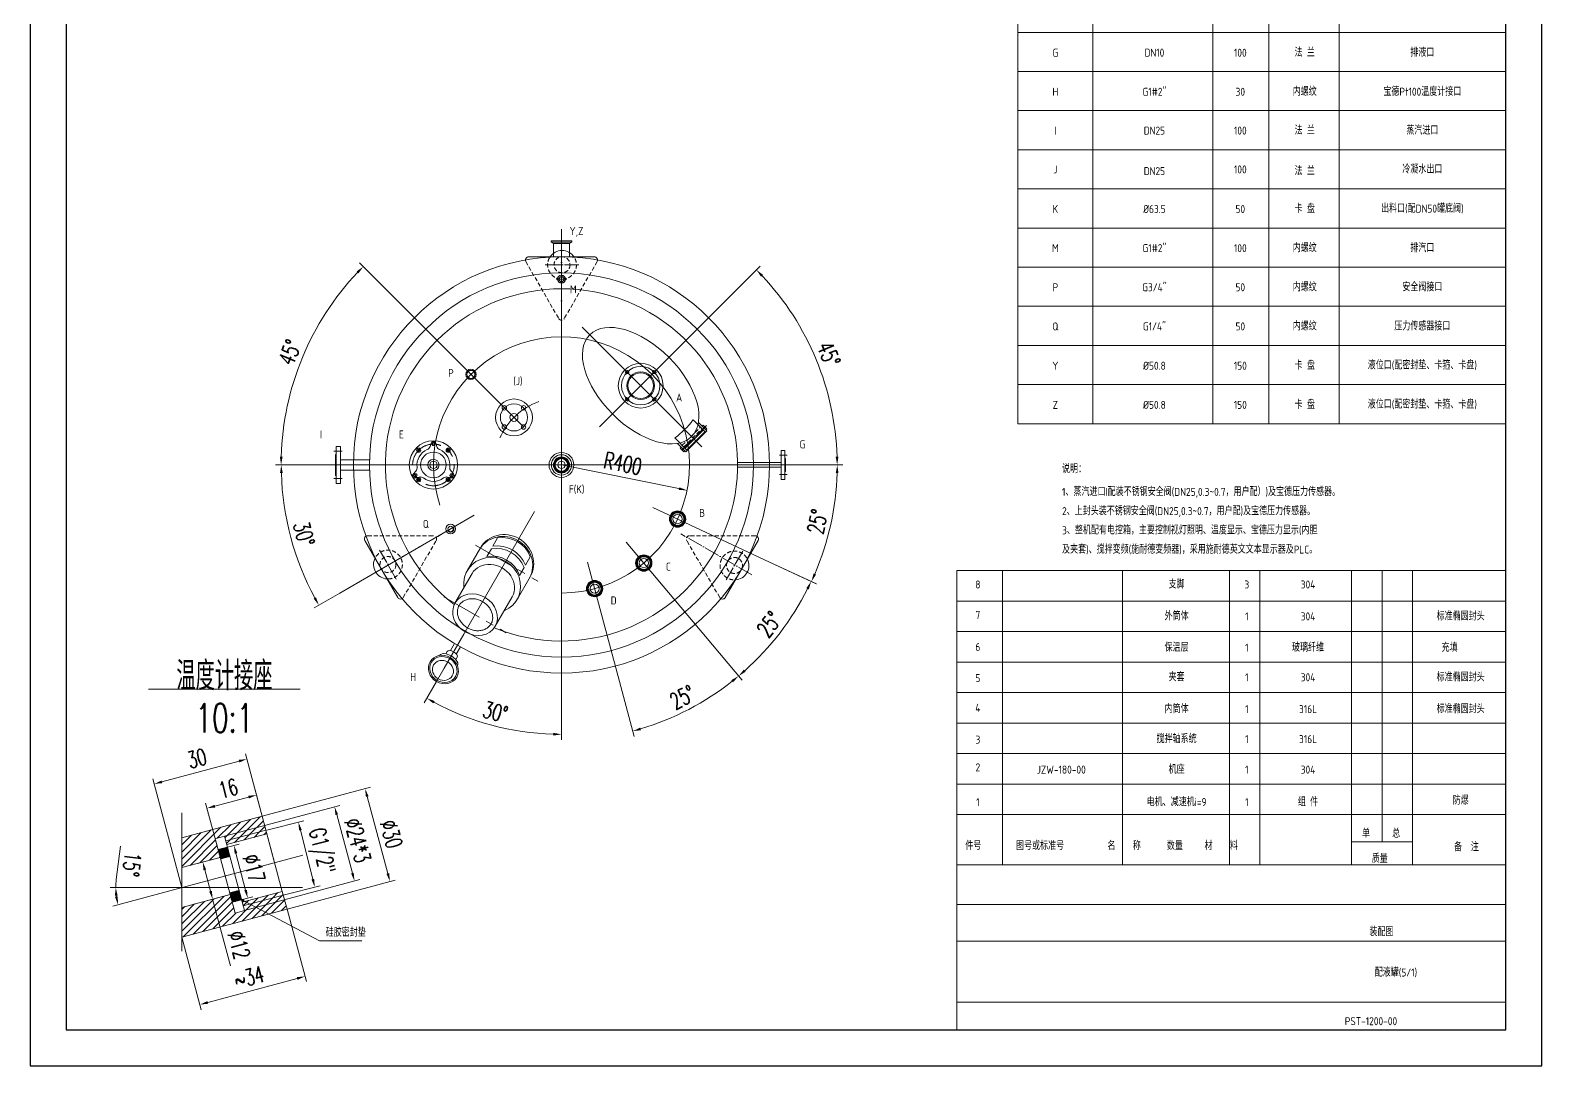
# Model space of a CAD drawing. Header units: millimetres. Extents: x 44795 to 49517, y -899 to 5779.
# Drawn here: x 44795 to 49517, y -899 to 2335 of the extents above; entities that cross this region are included whole.
import ezdxf
from ezdxf.enums import TextEntityAlignment as Align

# ---------------------------------------------------------------- set-up
doc = ezdxf.new("R2010")
doc.units = ezdxf.units.MM
doc.header["$LTSCALE"] = 2
for name, pattern in [('ACAD_ISO04W100', [30, 24, -3, 0, -3]), ('CENTER', [2, 1.25, -0.25, 0.25, -0.25]), ('CENTERX2', [101.6, 63.5, -12.7, 12.7, -12.7]), ('HIDDEN', [9.525, 6.35, -3.175])]:
    doc.linetypes.add(name, pattern=pattern)
doc.layers.get('0').update_dxf_attribs({"lineweight": 30})
doc.layers.get('Defpoints').update_dxf_attribs({"lineweight": 9})
for name, color, linetype, lineweight in [('中心线', 1, 'CENTERX2', 9), ('中心线层', 1, 'ACAD_ISO04W100', 9), ('尺寸线层', 3, 'Continuous', 13), ('虚线层', 6, 'HIDDEN', 9)]:
    doc.layers.add(name, color=color, linetype=linetype, lineweight=lineweight)
doc.styles.add('HZ', font='txt.shx', dxfattribs={"width": 0.667, "bigfont": 'hztxt.shx'})
doc.styles.add('J_BigFont', font='gbenor.shx', dxfattribs={"bigfont": 'gbcbig.shx'})
doc.dimstyles.new('ISO-25', dxfattribs={"dimscale": 0.85, "dimtxt": 60, "dimasz": 30, "dimexe": 20, "dimexo": 0, "dimgap": 20, "dimtad": 1, "dimdec": 0, "dimdsep": 46, "dimtxsty": 'HZ', "dimcen": 35, "dimclrd": 256, "dimclre": 256, "dimclrt": 256, "dimadec": 0, "dimazin": 0, "dimtfac": 1, "dimtdec": 0, "dimtmove": 0, "dimatfit": 2, "dimfxl": 0, "dimlwd": -1, "dimlwe": -1, "dimarcsym": 0})

# ---------------------------------------------------------------- blocks, each defined once
blk = doc.blocks.new('40aa')
for p, q in [((0, 8400), (0, 0)), ((11880, 8400), (0, 8400)), ((200, 8200), (200, 200)), ((11680, 8200), (200, 8200)), ((200, 200), (11680, 200)), ((0, 0), (11880, 0))]:
    blk.add_line(p, q)
blk = doc.blocks.new('*D166')
at = {"layer": 'Defpoints', "color": 0}
for p in [(45663.5, 977.6), (46455, 977.6), (47246.7, 977.6), (45592.9, 825.5), (45762.2, 577.6)]:
    blk.add_point(p, dxfattribs=at)
at = {"layer": '尺寸线层'}
for p, q in [((45663.5, 977.6), (45562.6, 977.6)), ((45762.2, 577.6), (45682.1, 531.3))]:
    blk.add_line(p, q, dxfattribs=at)
blk.add_arc((46455, 977.6), 875.5, 181.6689, 208.3311, dxfattribs=at)
for points in [[(45575.7, 952), (45584.2, 952.1), (45579.6, 977.6)], [(45688.1, 564.2), (45680.7, 560), (45696.9, 539.8)]]:
    blk.add_solid(points, dxfattribs=at)
at = {"layer": '尺寸线层', "insert": (45650.5, 762), "char_height": 51, "attachment_point": 5, "rotation": 285, "style": 'HZ'}
blk.add_mtext('30°', dxfattribs=at)
blk = doc.blocks.new('*D167')
at = {"layer": 'Defpoints', "color": 0}
for p in [(45960.1, 1472.5), (45696.4, 1415.6), (45663.5, 977.6), (46455, 977.6), (47246.7, 977.6)]:
    blk.add_point(p, dxfattribs=at)
at = {"layer": '尺寸线层'}
for p, q in [((45960.1, 1472.5), (45823.6, 1609)), ((45663.5, 977.6), (45562.1, 977.6))]:
    blk.add_line(p, q, dxfattribs=at)
blk.add_arc((46455, 977.6), 876, 136.668, 178.332, dxfattribs=at)
for points in [[(45814.8, 1581.6), (45820.9, 1575.7), (45835.6, 1597)], [(45583.7, 1003), (45575.2, 1003.1), (45579.1, 977.6)]]:
    blk.add_solid(points, dxfattribs=at)
at = {"layer": '尺寸线层', "insert": (45606.5, 1329.1), "char_height": 51, "attachment_point": 5, "rotation": 67.5, "style": 'HZ'}
blk.add_mtext('45°', dxfattribs=at)
blk = doc.blocks.new('*D168')
at = {"layer": 'Defpoints', "color": 0}
for p in [(45663.5, 977.6), (46455, 977.6), (47246.7, 977.6), (47280.3, 730.5), (47089.5, 681.7)]:
    blk.add_point(p, dxfattribs=at)
at = {"layer": '尺寸线层'}
for p, q in [((47246.7, 977.6), (47333.5, 977.6)), ((47089.5, 681.7), (47251.2, 606.3))]:
    blk.add_line(p, q, dxfattribs=at)
blk.add_arc((46455, 977.6), 861.5, 336.696, 358.304, dxfattribs=at)
for points in [[(47311.9, 952.1), (47320.4, 952), (47316.5, 977.6)], [(47250.1, 635), (47242.4, 638.5), (47235.8, 613.5)]]:
    blk.add_solid(points, dxfattribs=at)
at = {"layer": '尺寸线层', "insert": (47254.6, 800.3), "char_height": 51, "attachment_point": 5, "rotation": 77.5, "style": 'HZ'}
blk.add_mtext('25°', dxfattribs=at)
blk = doc.blocks.new('*D169')
at = {"layer": 'Defpoints', "color": 0}
for p in [(46950, 1472.5), (47286.9, 1200.4), (45663.5, 977.6), (46455, 977.6), (47246.7, 977.6)]:
    blk.add_point(p, dxfattribs=at)
at = {"layer": '尺寸线层'}
for p, q in [((46950, 1472.5), (47076, 1598.5)), ((47246.7, 977.6), (47333.2, 977.6))]:
    blk.add_line(p, q, dxfattribs=at)
blk.add_arc((46455, 977.6), 861.1, 1.6967, 43.3033, dxfattribs=at)
for points in [[(47078.7, 1565.2), (47084.8, 1571.2), (47064, 1586.5)], [(47320.1, 1003.1), (47311.6, 1003), (47316.2, 977.6)]]:
    blk.add_solid(points, dxfattribs=at)
at = {"layer": '尺寸线层', "insert": (47289.9, 1323.4), "char_height": 51, "attachment_point": 5, "rotation": 292.5, "style": 'HZ'}
blk.add_mtext('45°', dxfattribs=at)
blk = doc.blocks.new('*D170')
at = {"layer": 'Defpoints', "color": 0}
for p in [(46455, 1713.5), (46455, 977.6), (46064.6, 301.2), (46167.3, 187), (46455, 166.8)]:
    blk.add_point(p, dxfattribs=at)
at = {"layer": '尺寸线层'}
for p, q in [((46064.6, 301.2), (46025.9, 234.2)), ((46455, 166.8), (46455, 119.2))]:
    blk.add_line(p, q, dxfattribs=at)
blk.add_arc((46455, 977.6), 841.3, 241.7367, 268.2633, dxfattribs=at)
for points in [[(46054.6, 232.8), (46058.7, 240.2), (46034.4, 249)], [(46429.6, 140.9), (46429.5, 132.4), (46455, 136.2)]]:
    blk.add_solid(points, dxfattribs=at)
at = {"layer": '尺寸线层', "insert": (46248.3, 206), "char_height": 51, "attachment_point": 5, "rotation": 345, "style": 'HZ'}
blk.add_mtext('30°', dxfattribs=at)
blk = doc.blocks.new('A$C17CF7474')
for p, q in [((-188.9, 72.5), (-82.1, 72.5)), ((0, 90), (-82.1, 90)), ((-12.9, 59), (14.9, 59)), ((23.8, 59), (54.1, 59)), ((-188.9, -72.5), (-82.1, -72.5)), ((0, -90), (-82.1, -90)), ((-12.9, -59), (14.9, -59)), ((23.8, -59), (54.1, -59))]:
    blk.add_line(p, q)
for centre, major_axis, ratio, start_param, end_param in [((-82.1, 0), (0, 90), 0.948609, 2.507409, 6.917369), ((-82.1, 0), (0, -72.5), 0.858828, 0, 3.141593), ((-77.3, 0), (0, 90), 0.948609, 3.997174, 5.427604), ((-6.5, 0), (0, 90), 0.948609, 3.179529, 6.245249), ((0, 0), (0, 90), 0.948609, 3.141593, 6.283185), ((-49.5, 0), (0, 90), 0.948609, 3.997174, 5.427604), ((-40.6, 0), (0, 90), 0.948609, 3.997174, 5.427604), ((-10.4, 0), (0, 90), 0.948609, 3.997174, 5.427604)]:
    blk.add_ellipse(centre, major_axis=major_axis, ratio=ratio, start_param=start_param, end_param=end_param)
blk.add_ellipse((-188.9, 0), major_axis=(0, -72.5), ratio=0.858828)
blk.add_open_spline([(-188.9, -57.5), (-186.4, -57.5), (-183.8, -57.2), (-177.8, -56), (-174.3, -54.8), (-167.7, -51.5), (-164.5, -49.4), (-158.6, -44.2), (-155.8, -41.2), (-150.9, -34.4), (-148.8, -30.6), (-145.3, -22.4), (-143.9, -18), (-142.1, -9), (-141.7, -4.4), (-141.7, 4.9), (-142.2, 9.5), (-144, 18.5), (-145.4, 22.8), (-149, 31), (-151.2, 34.7), (-156.1, 41.5), (-158.9, 44.5), (-164.9, 49.6), (-168.1, 51.7), (-174.7, 55), (-178.1, 56.1), (-185, 57.5), (-188.5, 57.7), (-195.7, 57.1), (-199.3, 56.3), (-206.4, 53.6), (-209.8, 51.8), (-216.3, 47), (-219.4, 44.2), (-224.9, 37.5), (-227.4, 33.7), (-231.4, 25.5), (-233.1, 21.1), (-235.4, 11.8), (-236, 7), (-236.3, -2.7), (-236, -7.6), (-234.2, -17.1), (-232.9, -21.6), (-229.3, -30.2), (-227.1, -34.2), (-221.9, -41.4), (-219, -44.5), (-212.8, -49.8), (-209.4, -52), (-202.4, -55.3), (-198.9, -56.4), (-193.1, -57.3), (-191, -57.5), (-188.9, -57.5)], degree=3, knots=[0, 0, 0, 0, 0.173127, 0.173127, 0.406753, 0.406753, 0.640379, 0.640379, 0.874004, 0.874004, 1.10763, 1.10763, 1.341256, 1.341256, 1.574882, 1.574882, 1.808508, 1.808508, 2.042134, 2.042134, 2.27576, 2.27576, 2.509386, 2.509386, 2.743012, 2.743012, 2.976638, 2.976638, 3.210264, 3.210264, 3.454632, 3.454632, 3.699001, 3.699001, 3.943369, 3.943369, 4.187738, 4.187738, 4.432106, 4.432106, 4.676475, 4.676475, 4.920843, 4.920843, 5.165212, 5.165212, 5.40958, 5.40958, 5.653949, 5.653949, 5.898317, 5.898317, 6.142686, 6.142686, 6.283185, 6.283185, 6.283185, 6.283185])
at = {"layer": '中心线'}
for p, q in [((-188.9, 112.5), (-188.9, -112.5)), ((0, 107.2), (0, -117.9))]:
    blk.add_line(p, q, dxfattribs=at)
blk = doc.blocks.new('Hex Head Screw - 10 mm top')
at = {"color": 0, "linetype": 'Continuous'}
for p, q in [((-7.9, 4.5), (0, 9.1)), ((-7.9, -4.5), (-7.9, 4.5)), ((7.9, 4.5), (0, 9.1)), ((7.9, -4.5), (7.9, 4.5)), ((-7.9, -4.5), (0, -9.1)), ((7.9, -4.5), (0, -9.1))]:
    blk.add_line(p, q, dxfattribs=at)
blk.add_circle((0, 0), 7.87, dxfattribs=at)
blk = doc.blocks.new('*U108')
at = {"color": 3, "linetype": 'CENTER'}
for p, q in [((2575.8, -1684.2), (2560.2, -1684.2)), ((2568, -1676.4), (2568, -1692))]:
    blk.add_line(p, q, dxfattribs=at)
at = {"color": 7, "linetype": 'Continuous'}
blk.add_lwpolyline([(2566.3, -1681.2), (2564.6, -1684.2), (2566.3, -1687.2), (2569.7, -1687.2), (2571.5, -1684.2), (2569.7, -1681.2)], close=True, dxfattribs=at)
for radius in [6.5, 3.46]:
    blk.add_circle((2568, -1684.2), radius, dxfattribs=at)
blk = doc.blocks.new('A$C5DA94AB0')
at = {"linetype": 'Continuous'}
for p, q in [((-10.7, 57.4), (-7.6, 68.1)), ((10.7, 57.4), (7.6, 68.1)), ((-55, -19.4), (-62.8, -27.5)), ((-44.3, -38), (-55.2, -40.6)), ((44.3, -38), (55.2, -40.6)), ((55, -19.4), (62.8, -27.5))]:
    blk.add_line(p, q, dxfattribs=at)
for radius in [75.5, 40, 17.5, 11.5]:
    blk.add_circle((0, 0), radius, dxfattribs=at)
for centre, radius, start, end in [((0, 0), 51.5, 112.1885, 187.8115), ((-25.1, 61.6), 15, 292.1885, 343.5449), ((0, 65.5), 8, 19.2345, 160.7655), ((25.1, 61.6), 15, 196.4551, 247.8115), ((0, 0), 51.5, 352.1885, 67.8115), ((-56.7, -32.8), 8, 139.2345, 280.7655), ((-65.9, -9), 15, 316.4551, 7.8115), ((-40.8, -52.6), 15, 52.1885, 103.5449), ((0, 0), 51.5, 232.1885, 307.8115), ((40.8, -52.6), 15, 76.4551, 127.8115), ((65.9, -9), 15, 172.1885, 223.5449), ((56.7, -32.8), 8, 259.2345, 40.7655)]:
    blk.add_arc(centre, radius, start, end, dxfattribs=at)
at = {"layer": '中心线'}
blk.add_circle((0, 0), 65, dxfattribs=at)
at = {"color": 3, "linetype": 'CENTER'}
for p, rotation in [((579, -2960.8), 134.9999999999355), ((-2960.8, -579), 45.00000000006448), ((2960.8, 579), 225.0000000000645), ((-579, 2960.8), 314.9999999999355)]:
    blk.add_blockref('*U108', p, dxfattribs=dict(at, rotation=rotation))
at = {"yscale": 0.599999999999909, "zscale": 0.6}
for p, xscale, rotation in [((0, 65), 0.599999999999909, 90), ((-56.3, -32.5), 0.6000000000014792, 209.9999999999385), ((56.3, -32.5), 0.5999999999983286, 329.9999999998878)]:
    blk.add_blockref('Hex Head Screw - 10 mm top', p, dxfattribs=dict(at, xscale=xscale, rotation=rotation))
blk = doc.blocks.new('*D182')
at = {"layer": 'Defpoints', "color": 0}
for p in [(46455, 977.6), (47089.5, 681.7), (46905, 441.3), (47097.9, 405.5)]:
    blk.add_point(p, dxfattribs=at)
at = {"layer": '尺寸线层'}
for p, q in [((47089.5, 681.7), (47250.4, 606.7)), ((46905, 441.3), (47019.1, 305.3))]:
    blk.add_line(p, q, dxfattribs=at)
blk.add_arc((46455, 977.6), 860.6, 311.6979, 333.3021, dxfattribs=at)
for points in [[(47220, 592.8), (47227.7, 589.1), (47235, 613.9)], [(47030.3, 331.8), (47024.7, 338.2), (47008.2, 318.3)]]:
    blk.add_solid(points, dxfattribs=at)
at = {"layer": '尺寸线层', "insert": (47104.1, 479.6), "char_height": 51, "attachment_point": 5, "rotation": 52.5, "style": 'HZ'}
blk.add_mtext('25°', dxfattribs=at)
blk = doc.blocks.new('*D183')
at = {"layer": 'Defpoints', "color": 0}
for p in [(46455, 977.6), (46847.1, 898.4)]:
    blk.add_point(p, dxfattribs=at)
at = {"layer": '尺寸线层'}
blk.add_line((46455, 977.6), (46822.1, 903.5), dxfattribs=at)
blk.add_solid([(46823, 907.6), (46821.3, 899.3), (46847.1, 898.4)], dxfattribs=at)
at = {"layer": '尺寸线层', "insert": (46647, 982.2), "char_height": 51, "attachment_point": 5, "rotation": 348.5884, "style": 'HZ'}
blk.add_mtext('R400', dxfattribs=at)
blk = doc.blocks.new('*D184')
at = {"layer": 'Defpoints', "color": 0}
for p in [(46455, 977.6), (46905, 441.3), (46636.2, 301.4), (46795.9, 187.4)]:
    blk.add_point(p, dxfattribs=at)
at = {"layer": '尺寸线层'}
for p, q in [((46905, 441.3), (47019.1, 305.3)), ((46636.2, 301.4), (46682.2, 129.9))]:
    blk.add_line(p, q, dxfattribs=at)
blk.add_arc((46455, 977.6), 860.6, 286.6979, 308.3021, dxfattribs=at)
for points in [[(46985.7, 305.5), (46991.1, 298.9), (47008.2, 318.3)], [(46703.5, 149.2), (46701.1, 157.4), (46677.8, 146.3)]]:
    blk.add_solid(points, dxfattribs=at)
at = {"layer": '尺寸线层', "insert": (46832.8, 251.9), "char_height": 51, "attachment_point": 5, "rotation": 27.5, "style": 'HZ'}
blk.add_mtext('25°', dxfattribs=at)
blk = doc.blocks.new('*D196')
at = {"layer": 'Defpoints', "color": 0}
for p in [(45534.8, -163), (45586, -365.8), (45684.4, -341)]:
    blk.add_point(p, dxfattribs=at)
at = {"layer": '尺寸线层'}
for p, q in [((45534.8, -163), (45649.6, -134)), ((45639.4, -162.9), (45678.2, -316.3)), ((45586, -365.8), (45700.9, -336.8))]:
    blk.add_line(p, q, dxfattribs=at)
for points in [[(45643.5, -161.8), (45635.3, -163.9), (45633.2, -138.1)], [(45682.3, -315.2), (45674, -317.3), (45684.4, -341)]]:
    blk.add_solid(points, dxfattribs=at)
at = {"layer": '尺寸线层', "insert": (45700, -229.1), "char_height": 51, "attachment_point": 5, "rotation": 284.1784, "style": 'HZ'}
blk.add_mtext('G1/2"', dxfattribs=at)
blk = doc.blocks.new('*D197')
at = {"layer": 'Defpoints', "color": 0}
for p in [(45841.5, -33.4), (45520, -119.5), (45597.7, -409.3)]:
    blk.add_point(p, dxfattribs=at)
at = {"layer": '尺寸线层'}
for p, q in [((45520, -119.5), (45857.9, -29)), ((45912.5, -298.5), (45848.1, -58)), ((45597.7, -409.3), (45935.6, -318.8))]:
    blk.add_line(p, q, dxfattribs=at)
for points in [[(45852.2, -56.9), (45844, -59.1), (45841.5, -33.4)], [(45916.7, -297.4), (45908.4, -299.6), (45919.1, -323.2)]]:
    blk.add_solid(points, dxfattribs=at)
at = {"layer": '尺寸线层', "insert": (45923.5, -175.2), "char_height": 51, "attachment_point": 5, "rotation": 285, "style": 'HZ'}
blk.add_mtext('%%C30', dxfattribs=at)
blk = doc.blocks.new('*D198')
at = {"layer": 'Defpoints', "color": 0}
for p in [(45472.2, 59), (45558.9, -264.4), (45269.1, -342.1)]:
    blk.add_point(p, dxfattribs=at)
at = {"layer": '尺寸线层'}
for p, q in [((45207, -12), (45447.6, 52.4)), ((45558.9, -264.4), (45467.8, 75.4)), ((45269.1, -342.1), (45178, -2.2))]:
    blk.add_line(p, q, dxfattribs=at)
for points in [[(45446.5, 56.5), (45448.7, 48.3), (45472.2, 59)], [(45205.9, -7.9), (45208.1, -16.1), (45182.4, -18.6)]]:
    blk.add_solid(points, dxfattribs=at)
at = {"layer": '尺寸线层', "insert": (45316.3, 61.2), "char_height": 51, "attachment_point": 5, "rotation": 15, "style": 'HZ'}
blk.add_mtext('30', dxfattribs=at)
blk = doc.blocks.new('*D199')
at = {"layer": 'Defpoints', "color": 0}
for p in [(45647.5, -240.7), (45215.7, -356.4), (45269.1, -342.1), (45646.4, -342.1), (45065.7, -377.9)]:
    blk.add_point(p, dxfattribs=at)
at = {"layer": '尺寸线层'}
for p, q in [((45064.1, -316.6), (45077, -213.1)), ((45269.1, -342.1), (45045.5, -342.1)), ((45215.7, -356.4), (45053.2, -399.9))]:
    blk.add_line(p, q, dxfattribs=at)
for start, end in [(172.9213, 180), (187.0787, 187.9213)]:
    blk.add_arc((45269.1, -342.1), 206.5, start, end, dxfattribs=at)
for points in [[(45059.9, -367.8), (45068.4, -367.2), (45062.5, -342.1)], [(45068.7, -369.7), (45060.3, -371.4), (45069.6, -395.5)]]:
    blk.add_solid(points, dxfattribs=at)
at = {"layer": '尺寸线层', "insert": (45112.7, -270.1), "char_height": 51, "attachment_point": 5, "rotation": 262.9213, "style": 'HZ'}
blk.add_mtext('15°', dxfattribs=at)
blk = doc.blocks.new('*D200')
at = {"layer": 'Defpoints', "color": 0}
for p in [(45402.2, -182.1), (45808.4, -321.8), (45464.3, -414)]:
    blk.add_point(p, dxfattribs=at)
at = {"layer": '尺寸线层'}
for p, q in [((45402.2, -182.1), (45762.7, -85.6)), ((45752.9, -114.6), (45801.8, -297.1)), ((45464.3, -414), (45824.8, -317.4))]:
    blk.add_line(p, q, dxfattribs=at)
for points in [[(45757, -113.5), (45748.8, -115.7), (45746.3, -90)], [(45805.9, -296), (45797.7, -298.2), (45808.4, -321.8)]]:
    blk.add_solid(points, dxfattribs=at)
at = {"layer": '尺寸线层', "insert": (45818.4, -194.9), "char_height": 51, "attachment_point": 5, "rotation": 285, "style": 'HZ'}
blk.add_mtext('%%C24*3', dxfattribs=at)
blk = doc.blocks.new('*D201')
at = {"layer": 'Defpoints', "color": 0}
for p in [(45388.8, -247.9), (45419.8, -363.8), (45365.3, -378.4)]:
    blk.add_point(p, dxfattribs=at)
at = {"layer": '尺寸线层'}
for p, q in [((45388.8, -247.9), (45317.8, -266.9)), ((45340.8, -287.1), (45358.7, -353.8)), ((45419.8, -363.8), (45348.8, -382.8)), ((45365.3, -378.4), (45421.2, -587.2))]:
    blk.add_line(p, q, dxfattribs=at)
for points in [[(45344.9, -286), (45336.7, -288.2), (45334.2, -262.5)], [(45362.8, -352.7), (45354.6, -354.9), (45365.3, -378.4)]]:
    blk.add_solid(points, dxfattribs=at)
at = {"layer": '尺寸线层', "insert": (45447.6, -521.4), "char_height": 51, "attachment_point": 5, "rotation": 285, "style": 'HZ'}
blk.add_mtext('%%C12', dxfattribs=at)
blk = doc.blocks.new('*D202')
at = {"layer": 'Defpoints', "color": 0}
for p in [(45347.7, -94.6), (45534.8, -174.6), (45380.2, -216)]:
    blk.add_point(p, dxfattribs=at)
at = {"layer": '尺寸线层'}
for p, q in [((45534.8, -174.6), (45497.8, -36.7)), ((45380.2, -216), (45343.3, -78.2)), ((45477.6, -59.8), (45372.3, -88))]:
    blk.add_line(p, q, dxfattribs=at)
for points in [[(45371.2, -83.9), (45373.4, -92.1), (45347.7, -94.6)], [(45476.5, -55.7), (45478.7, -63.9), (45502.2, -53.2)]]:
    blk.add_solid(points, dxfattribs=at)
at = {"layer": '尺寸线层', "insert": (45414, -32.8), "char_height": 51, "attachment_point": 5, "rotation": 15, "style": 'HZ'}
blk.add_mtext('16', dxfattribs=at)
blk = doc.blocks.new('*D203')
at = {"layer": 'Defpoints', "color": 0}
for p in [(45597.7, -409.3), (45269.1, -497.3), (45325.4, -707.6)]:
    blk.add_point(p, dxfattribs=at)
at = {"layer": '尺寸线层'}
for p, q in [((45597.7, -409.3), (45658.4, -636)), ((45269.1, -497.3), (45329.8, -724)), ((45629.4, -626.2), (45350, -701))]:
    blk.add_line(p, q, dxfattribs=at)
for points in [[(45628.3, -622.1), (45630.5, -630.3), (45654, -619.6)], [(45348.9, -696.9), (45351.1, -705.1), (45325.4, -707.6)]]:
    blk.add_solid(points, dxfattribs=at)
at = {"layer": '尺寸线层', "insert": (45478.7, -622.5), "char_height": 51, "attachment_point": 5, "rotation": 15, "style": 'HZ'}
blk.add_mtext('~34', dxfattribs=at)
blk = doc.blocks.new('*U205')
at = {"color": 1, "linetype": 'Continuous'}
blk.add_line((45276.2, 333.3), (45592.2, 333.3), dxfattribs=at)
at = {"linetype": 'Continuous', "style": 'HZ', "width": 0.667}
for s, p in [('温度计接座', (45434.2, 364.3)), ('10:1', (45434.2, 273.3))]:
    blk.add_text(s, height=60, dxfattribs=at).set_placement(p, align=Align.MIDDLE)
blk = doc.blocks.new('*D206')
at = {"layer": 'Defpoints', "color": 0}
for p in [(45411.3, -216), (45474.8, -375.1), (45454.3, -380.4)]:
    blk.add_point(p, dxfattribs=at)
at = {"layer": '尺寸线层'}
for p, q in [((45411.3, -216), (45448.2, -206.3)), ((45438.2, -235.3), (45468.3, -350.4)), ((45454.3, -380.4), (45491.2, -370.8))]:
    blk.add_line(p, q, dxfattribs=at)
for points in [[(45442.3, -234.2), (45434.1, -236.3), (45431.8, -210.6)], [(45472.5, -349.3), (45464.2, -351.5), (45474.8, -375.1)]]:
    blk.add_solid(points, dxfattribs=at)
at = {"layer": '尺寸线层', "insert": (45494.4, -281.9), "char_height": 51, "attachment_point": 5, "rotation": 284.665, "style": 'HZ'}
blk.add_mtext('%%C17', dxfattribs=at)
blk = doc.blocks.new('A$C08DA17A0')
for p, q in [((-43.5, 51), (-43.5, 46)), ((-43.5, 51), (-27.5, 51)), ((-27.5, 51), (-27.5, 46)), ((-48, 46), (-48, -46)), ((-48, 46), (-11.4, 46)), ((-48, 40), (7, 40)), ((-45.5, 40), (-45.5, -40)), ((-38.5, 40), (-38.5, -40)), ((-48, -40), (6.8, -40)), ((-48, -46), (-11.4, -46)), ((-43.5, -51), (-43.5, -46)), ((-27.5, -51), (-27.5, -46)), ((-43.5, -51), (-27.5, -51))]:
    blk.add_line(p, q)
blk.add_arc((253.7, -0.6), 250, 170.648, 189.0618)
at = {"layer": '中心线层'}
blk.add_line((-35.5, 51), (-35.5, -57.6), dxfattribs=at)
at = {"layer": '虚线层'}
for p, q in [((-32.5, 40), (-32.5, -40)), ((-25.5, 40), (-25.5, -40))]:
    blk.add_line(p, q, dxfattribs=at)
blk = doc.blocks.new('支脚240-02')
blk.add_line((530.1, 485.5), (530.1, 690.8))
for centre, radius, start, end in [((540.1, 690.8), 10, 60, 180), ((555.1, 589.8), 45, 123.6596, 236.3404), ((540.1, 485.5), 10, 180, 300)]:
    blk.add_arc(centre, radius, start, end)
at = {"layer": '中心线层'}
for p, q in [((555.1, 537.6), (555.1, 642.1)), ((493.7, 588.1), (749.3, 588.1))]:
    blk.add_line(p, q, dxfattribs=at)
at = {"layer": '虚线层'}
for p, q in [((545.1, 699.5), (723, 596.8)), ((545.1, 476.8), (723, 579.5))]:
    blk.add_line(p, q, dxfattribs=at)
blk.add_circle((555.1, 589.8), 25, dxfattribs=at)
for centre, radius, start, end in [((555.1, 589.8), 45, 240.8731, 118.2147), ((718, 588.1), 10, 300, 60)]:
    blk.add_arc(centre, radius, start, end, dxfattribs=at)

msp = doc.modelspace()

# ---------------------------------------------------------------- hatches: boundary and pattern name
at = {"layer": '尺寸线层'}
h = msp.add_hatch(dxfattribs=at)
h.set_pattern_fill('ANSI31', color=256, scale=5, style=0)
h.set_pattern_definition([(45, (-424781.387, -29351.123), (-11.22532015, 11.22532015), [])])
h.paths.add_polyline_path([(45373.2, -189.9), (45402.2, -182.1), (45406.1, -196.6), (45531.7, -163), (45520, -119.5), (45269.1, -186.8), (45269.1, -259.2), (45269.1, -279.9), (45388.8, -247.9)])
h.paths.add_polyline_path([(45534.8, -174.6), (45531.7, -163), (45425.4, -191.5), (45416.9, -206.2)])
h.paths.add_polyline_path([(45419.8, -363.8), (45269.1, -404.2), (45269.1, -497.3), (45597.7, -409.3), (45586, -365.8), (45460.5, -399.5), (45464.3, -414), (45435.4, -421.7)])
h.paths.add_polyline_path([(45586, -365.8), (45582.9, -354.2), (45465.1, -385.8), (45479.8, -394.3)])
h.paths.add_polyline_path([(45479.8, -394.3), (45465.1, -385.8), (45457.4, -387.9), (45460.5, -399.5)], flags=17)
h.paths.add_polyline_path([(45425.4, -191.5), (45406.1, -196.6), (45409.2, -208.2), (45416.9, -206.2)], flags=17)
h = msp.add_hatch(dxfattribs=at)
h.set_pattern_fill('ANSI37', color=256, style=0)
h.set_pattern_definition([(45, (-424781.387, -32913.9535), (-2.24506403, 2.24506403), []), (135, (-424781.387, -32913.9535), (-2.24506403, -2.24506403), [])])
h.paths.add_polyline_path([(45411.3, -216), (45382.3, -223.7), (45390.1, -252.7), (45419, -244.9)])
h.paths.add_polyline_path([(45447.5, -351.2), (45418.5, -358.9), (45426.3, -387.9), (45455.3, -380.2)])

# ---------------------------------------------------------------- linework, layer by layer
for p, q in [((47880.2, 1595.1), (47880.2, 3183.9)), ((48115.4, 1595.1), (48115.4, 3183.9)), ((48490.2, 1595.1), (48490.2, 3183.9)), ((48664.3, 1595.1), (48664.3, 3183.9)), ((48884.7, 1595.1), (48884.7, 3183.9)), ((49404.9, 2328.4), (47880.2, 2328.4)), ((49404.9, 2206.2), (47880.2, 2206.2)), ((49404.9, 2084), (47880.2, 2084)), ((49404.9, 1961.8), (47880.2, 1961.8)), ((49404.9, 1839.6), (47880.2, 1839.6)), ((46455, 1713.5), (46455, 166.8)), ((49404.9, 1717.4), (47880.2, 1717.4)), ((46455, 1677.5), (46423, 1677.5)), ((46423, 1677.5), (46423, 1673.5)), ((46429.6, 1669.5), (46423, 1673.5)), ((46487, 1673.5), (46423, 1673.5)), ((46429.6, 1669.5), (46429.6, 1627.1)), ((46429.6, 1669.5), (46480.4, 1669.5)), ((46455, 1677.5), (46487, 1677.5)), ((46480.4, 1669.5), (46487, 1673.5)), ((46480.4, 1669.5), (46480.4, 1627.1)), ((46487, 1677.5), (46487, 1673.5)), ((49404.9, 1595.1), (47880.2, 1595.1)), ((47880.2, 1595.1), (47880.2, 1106.3)), ((48115.4, 1595.1), (48115.4, 1106.3)), ((48490.2, 1595.1), (48490.2, 1106.3)), ((48664.3, 1595.1), (48664.3, 1106.3)), ((48884.7, 1595.1), (48884.7, 1106.3)), ((46438.6, 1557.6), (46472, 1557.6)), ((46336.5, 1096.2), (45960.1, 1472.5)), ((46573.6, 1096.2), (46950, 1472.5)), ((49404.9, 1472.9), (47880.2, 1472.9)), ((46519.7, 1407.9), (46893.5, 1034.1)), ((49404.9, 1350.7), (47880.2, 1350.7)), ((49404.9, 1228.5), (47880.2, 1228.5)), ((49404.9, 1106.3), (47880.2, 1106.3)), ((45769.7, 1020.1), (45743.7, 1020.1)), ((45750.7, 1010.1), (45748.7, 1010.1)), ((45748.7, 945.1), (45748.7, 1010.1)), ((45750.7, 1035.1), (45750.7, 977.6)), ((45750.7, 1035.1), (45764.7, 1035.1)), ((45764.7, 1035.1), (45764.7, 920.1)), ((45764.7, 993.6), (45805, 993.6)), ((45805, 993.6), (45855.3, 993.6)), ((47136, 1007.6), (47160, 1007.6)), ((47153, 1022.6), (47141, 1022.6)), ((47141, 1022.6), (47141, 932.6)), ((47153, 1022.6), (47153, 977.6)), ((47153, 998.1), (47155, 998.1)), ((47155, 957.1), (47155, 998.1)), ((45663.5, 977.6), (47246.7, 977.6)), ((45750.7, 945.1), (45748.7, 945.1)), ((45750.7, 920.1), (45750.7, 977.6)), ((45764.7, 961.6), (45805, 961.6)), ((45805, 961.6), (45855.3, 961.6)), ((47105, 985.1), (47005, 985.1)), ((47105, 970.1), (47005, 970.1)), ((47141, 985.1), (47105, 985.1)), ((47141, 970.1), (47105, 970.1)), ((47136, 947.6), (47160, 947.6)), ((47153, 932.6), (47153, 977.6)), ((47153, 957.1), (47155, 957.1)), ((45769.7, 935.1), (45743.7, 935.1)), ((45764.7, 920.1), (45750.7, 920.1)), ((47141, 932.6), (47153, 932.6)), ((46182.6, 820.3), (45762.2, 577.6)), ((46371.2, 832.3), (46064.6, 301.2)), ((46740.1, 844.6), (47089.5, 681.7)), ((46657.2, 736.6), (46905, 441.3)), ((46536.5, 673.7), (46636.2, 301.4)), ((47689.6, 647.7), (47689.6, -786.3)), ((47689.6, 647.7), (49404.9, 647.7)), ((47832.5, -271.7), (47832.5, 647.7)), ((48208, -271.7), (48208, 647.7)), ((48541.8, -271.7), (48541.8, 647.7)), ((48637.1, -271.7), (48637.1, 647.7)), ((48923, -271.7), (48923, 647.7)), ((49018.3, -200.2), (49018.3, 647.7)), ((49113.6, -271.7), (49113.6, 647.7)), ((47689.6, 552.4), (49404.9, 552.4)), ((46088.4, 342.5), (46149.9, 449)), ((47689.6, 457.2), (49404.9, 457.2)), ((46098, 395.1), (46093.8, 387.9)), ((46120.9, 420.1), (46108, 397.7)), ((46139.3, 409.4), (46126.4, 387.1)), ((46129.2, 377.1), (46125, 369.9)), ((47689.6, 361.9), (49404.9, 361.9)), ((47689.6, 266.6), (49404.9, 266.6)), ((47689.6, 171.4), (49404.9, 171.4)), ((47689.6, 76.1), (49404.9, 76.1)), ((47689.6, -19.2), (49404.9, -19.2)), ((45269.1, -342.1), (45269.1, -109.3)), ((45520, -119.5), (45269.1, -186.8)), ((45520, -119.5), (45534.8, -174.6)), ((47689.6, -114.4), (49404.9, -114.4)), ((45373.2, -189.9), (45402.2, -182.1)), ((45402.2, -182.1), (45433.3, -298.1)), ((45406.1, -196.6), (45531.7, -163)), ((45534.8, -174.6), (45409.2, -208.2)), ((45534.8, -174.6), (45582.9, -354.2)), ((45404.3, -305.8), (45373.2, -189.9)), ((45382.3, -223.7), (45411.3, -216)), ((48923, -199.2), (49113.6, -199.2)), ((45215.7, -356.4), (45647.5, -240.7)), ((45388.8, -247.9), (45269.1, -279.9)), ((45269.1, -285.1), (45269.1, -259.2)), ((45419, -244.9), (45390.1, -252.7)), ((47689.6, -271.7), (49404.9, -271.7)), ((45404.3, -305.8), (45435.4, -421.7)), ((45464.3, -414), (45433.3, -298.1)), ((45269.1, -342.1), (45646.4, -342.1)), ((45269.1, -541.3), (45269.1, -342.1)), ((45419.8, -363.8), (45269.1, -404.2)), ((45447.5, -351.2), (45418.5, -358.9)), ((45582.9, -354.2), (45457.4, -387.9)), ((45460.5, -399.5), (45586, -365.8)), ((45597.7, -409.3), (45582.9, -354.2)), ((45597.7, -409.3), (45269.1, -497.3)), ((45426.3, -387.9), (45455.3, -380.2)), ((45435.4, -421.7), (45464.3, -414)), ((47689.6, -395.6), (49404.9, -395.6)), ((47689.6, -510), (49404.9, -510)), ((47689.6, -700.6), (49404.9, -700.6))]:
    msp.add_line(p, q, dxfattribs=at)
for centre, radius in [((46455, 977.6), 650), ((46455, 977.6), 600), ((46455, 1557.6), 12.5), ((46455, 1557.6), 7.5), ((46172.2, 1260.4), 16), ((46702.5, 1225.1), 70), ((46702.5, 1225.1), 60), ((46172.2, 1260.4), 12.5), ((46702.5, 1225.1), 43), ((46702.5, 1225.1), 40), ((46306.6, 1126.1), 57.5), ((46306.6, 1126.1), 42.5), ((46276.5, 1156.1), 7), ((46306.6, 1126.1), 12.5), ((46336.6, 1156.1), 7), ((46276.5, 1096), 7), ((46336.6, 1096), 7), ((46455, 977.6), 38.8), ((46455, 977.6), 31.7), ((46455, 977.6), 25.2), ((46455, 977.6), 23.8), ((46455, 977.6), 21.8), ((46455, 977.6), 19.8), ((46455, 977.6), 11.5), ((46817.6, 808.5), 25.5), ((46817.6, 808.5), 24), ((46817.6, 808.5), 22), ((46817.6, 808.5), 20), ((46817.6, 808.5), 14.4), ((46108.6, 777.6), 15), ((46108.6, 777.6), 8.5), ((46712.2, 671.1), 25.5), ((46712.2, 671.1), 24), ((46712.2, 671.1), 22), ((46712.2, 671.1), 20), ((46712.2, 671.1), 14.4), ((46558.6, 591.2), 25.5), ((46558.6, 591.2), 24), ((46558.6, 591.2), 22), ((46558.6, 591.2), 20), ((46558.6, 591.2), 14.4)]:
    msp.add_circle(centre, radius, dxfattribs=at)
for centre, radius, start, end in [((46455, 1557.6), 11.5, 180, 90), ((46455, 977.6), 550, 247.5491, 232.4509), ((46455, 977.6), 400, 270, 198.3012), ((46172.2, 1260.4), 13.5, 225.9669, 135), ((46455, 977.6), 210, 109.5969, 156.2155), ((46108.6, 777.6), 10, 210, 30)]:
    msp.add_arc(centre, radius, start, end, dxfattribs=at)
for centre, major_axis, ratio in [((46702.5, 1225.1), (-159.1, 159.1), 0.555556), ((46086.1, 338.6), (-41.6, 24), 0.898481), ((46086.1, 338.6), (-37.9, 21.9), 0.897149), ((46084.7, 336), (-29.2, 16.9), 0.899445)]:
    msp.add_ellipse(centre, major_axis=major_axis, ratio=ratio, dxfattribs=at)
for centre, major_axis, ratio, start_param, end_param in [((46102.6, 367.1), (-27.8, 16.1), 0.508325, 3.085859, 6.338919), ((46113.6, 386.1), (-15.6, 9), 0.5, 3.141593, 6.283185)]:
    msp.add_ellipse(centre, major_axis=major_axis, ratio=ratio, start_param=start_param, end_param=end_param, dxfattribs=at)

# ---------------------------------------------------------------- block references
at = {"xscale": 0.5621407850521791, "yscale": 0.5621407850521791, "zscale": 0.562140785052, "rotation": 90}
msp.add_blockref('40aa', (49517.4, -898.7), dxfattribs=at)
at = {"layer": '尺寸线层'}
for name, p, rotation in [('支脚240-02', (45866.9, 2157.7), 269.9999999999309), ('A$C08DA17A0', (46842.4, 1085.2), 134.9999999998986), ('支脚240-02', (45727.1, -121.8), 29.99999999993099), ('支脚240-02', (47771.1, 896.8), 149.9999999999309), ('A$C17CF7474', (46279.5, 673.4), 60.0000000000418)]:
    msp.add_blockref(name, p, dxfattribs=dict(at, rotation=rotation))
at = {"layer": '尺寸线层', "xscale": 0.6122448979595495, "yscale": 0.6122448979585897, "zscale": 0.6122448979591836}
for p, rotation in [((46660.1, 1267.5), 224.9999999997593), ((46745, 1267.5), 135.0000000002407), ((46660.1, 1182.6), 315.0000000002408), ((46745, 1182.6), 44.99999999975926)]:
    msp.add_blockref('Hex Head Screw - 10 mm top', p, dxfattribs=dict(at, rotation=rotation))
at = {"layer": '尺寸线层'}
msp.add_blockref('A$C5DA94AB0', (46055, 977.6), dxfattribs=at)
at = {"layer": '尺寸线层', "xscale": 1.5, "yscale": 1.5, "zscale": 1.5}
msp.add_blockref('*U205', (-22749.3, -222.6), dxfattribs=at)

# ---------------------------------------------------------------- texts
at = {"layer": '尺寸线层', "style": 'J_BigFont'}
for s, p in [('Y,Z', (46480.2, 1695.6)), ('M', (46481.5, 1513.6)), ('说明：', (48018.8, 952.2)), ('1、蒸汽进口I配装不锈钢安全阀(DN25,0.3~0.7，用户配）)及宝德压力传感器。', (48018.8, 880.9)), ('2、上封头装不锈钢安全阀(DN25,0.3~0.7，用户配)及宝德压力传感器。', (48018.8, 820.9)), ('3、整机配有电控箱，主要控制视灯照明、温度显示、宝德压力显示(内胆', (48018.8, 760.9)), ('及夹套)、搅拌变频(施耐德变频器)，采用施耐德英文文本显示器及PLC。', (48018.8, 700.9)), ('单', (48955.9, -186.3)), ('总', (49050, -186.4)), ('件号        图号或标准号          名    称      数量     材    料', (47716.6, -224.8)), ('备  注', (49243.6, -228.6)), ('质量', (48986.2, -264.6)), ('装配图', (48979.1, -493.5)), ('PST-1200-00', (48901.9, -772))]:
    msp.add_text(s, height=25, dxfattribs=at).set_placement(p)
for s, p in [('P', (46109.6, 1264.6)), ('(J)', (46318.8, 1239.5)), ('A', (46822.5, 1188)), ('I', (45704.1, 1072.9)), ('E', (45954.7, 1072.8)), ('G', (47207.6, 1041.9)), ('F(K)', (46502.4, 901.7)), ('Q', (46031, 793.3)), ('B', (46894.2, 827.5)), ('C', (46788.7, 660)), ('D', (46618, 554.4)), ('H', (45991.8, 315.2))]:
    msp.add_text(s, height=25, dxfattribs=at).set_placement(p, align=Align.MIDDLE_CENTER)
msp.add_text('配液罐(5/1)', height=25, dxfattribs=at).set_placement((49061.9, -605.3), align=Align.MIDDLE)
at = {"layer": '尺寸线层', "char_height": 25, "style": 'J_BigFont'}
for s, insert, width, attachment_point in [('G', (47997.8, 2264.8), 235.224, 5), ('DN10', (48307.3, 2265.1), 365.904, 5), ('100', (48575.6, 2264.8), 261.36, 5), ('法 兰', (48776.9, 2265), 261.36, 5), ('排液口', (49144.3, 2264.8), 418.176, 5), ('H', (47997.8, 2142.9), 235.224, 5), ('G1#2"', (48307.3, 2142.9), 365.904, 5), ('30', (48575.6, 2142.9), 261.36, 5), ('内螺纹', (48776.9, 2142.9), 261.36, 5), ('宝德Pt100温度计接口', (49144.3, 2142.9), 546.045, 5), ('I', (47997.8, 2021.7), 235.224, 5), ('DN25', (48307.3, 2021.7), 365.904, 5), ('100', (48575.6, 2021.7), 261.36, 5), ('法 兰', (48776.9, 2021.7), 261.36, 5), ('蒸汽进口', (49144.3, 2021.7), 418.176, 5), ('J', (47997.8, 1900.4), 235.224, 5), ('DN25', (48307.3, 1895.1), 365.904, 5), ('100', (48575.6, 1900.4), 261.36, 5), ('法 兰', (48776.9, 1895.1), 261.36, 5), ('冷凝水出口', (49144.3, 1900.4), 418.176, 5), ('K', (47997.8, 1776.8), 235.224, 5), ('%%c63.5', (48307.3, 1776.8), 365.904, 5), ('50', (48575.6, 1776.8), 261.36, 5), ('卡 盘', (48776.9, 1776.8), 261.36, 5), ('出料口(配DN50罐底阀)', (49144.3, 1776.8), 763.543, 5), ('M', (47997.8, 1654.6), 235.224, 5), ('G1#2"', (48307.3, 1654.6), 365.904, 5), ('100', (48575.6, 1654.6), 261.36, 5), ('内螺纹', (48776.9, 1654.6), 261.36, 5), ('排汽口', (49144.3, 1654.6), 418.176, 5), ('P', (47997.8, 1532.4), 235.224, 5), ('G3/4"', (48307.3, 1532.4), 365.904, 5), ('50', (48575.6, 1532.4), 261.36, 5), ('内螺纹', (48776.9, 1532.4), 261.36, 5), ('安全阀接口', (49144.3, 1532.4), 418.176, 5), ('Q', (47997.8, 1410.2), 235.224, 5), ('G1/4"', (48307.3, 1410.2), 365.904, 5), ('50', (48575.6, 1410.2), 261.36, 5), ('内螺纹', (48776.9, 1410.2), 261.36, 5), ('压力传感器接口', (49144.3, 1410.2), 418.176, 5), ('Y', (47997.8, 1287.4), 235.224, 5), ('%%c50.8', (48307.3, 1287.4), 365.904, 5), ('150', (48575.6, 1287.4), 261.36, 5), ('卡 盘', (48776.9, 1287.4), 261.36, 5), ('液位口(配密封垫、卡箍、卡盘)', (49144.3, 1287.4), 767.272, 5), ('卡 盘', (48776.9, 1165.2), 261.36, 5), ('液位口(配密封垫、卡箍、卡盘)', (49144.3, 1165.2), 767.272, 5), ('Z', (47997.8, 1165.2), 235.224, 5), ('%%c50.8', (48307.3, 1165.2), 365.904, 5), ('150', (48575.6, 1165.2), 261.36, 5), ('8', (47755.8, 604.2), 133.455, 5), ('支脚', (48376.6, 604.2), 305.039, 5), ('3', (48596, 604.2), 133.454, 5), ('304', (48787.2, 604.2), 171.584, 5), ('7', (47755.8, 509), 133.455, 5), ('外筒体', (48376.6, 504.6), 305.038, 5), ('标准椭圆封头', (49263.9, 504.6), 222.231, 5), ('1', (48596, 504.6), 133.454, 5), ('304', (48787.2, 504.6), 171.584, 5), ('6', (47755.8, 409.4), 133.455, 5), ('保温层', (48376.6, 406.9), 305.038, 5), ('1', (48596, 406.9), 133.454, 5), ('玻璃纤维', (48787.2, 406.9), 171.584, 5), ('充填', (49229.5, 406.5), 223.614, 5), ('5', (47755.8, 311.7), 133.455, 5), ('夹套', (48376.6, 314.4), 305.038, 5), ('1', (48596, 314.4), 133.454, 5), ('304', (48787.2, 314.4), 171.584, 5), ('标准椭圆封头', (49263.9, 314.1), 222.231, 5), ('4', (47755.8, 219.1), 133.455, 5), ('内筒体', (48376.6, 215), 305.038, 5), ('1', (48596, 215), 133.454, 5), ('316L', (48787.2, 215), 171.584, 5), ('标准椭圆封头', (49263.9, 215), 220.208, 5), ('3', (47755.8, 119.7), 133.455, 5), ('搅拌轴系统', (48376.6, 121.4), 305.038, 5), ('1', (48596, 121.4), 133.454, 5), ('316L', (48787.2, 121.4), 171.584, 5), ('2', (47755.8, 33.2), 133.455, 5), ('JZW-180-00', (48016.3, 26), 457.558, 5), ('机座', (48376.6, 26), 305.039, 5), ('1', (48596, 26), 133.454, 5), ('304', (48787.2, 26), 171.584, 5), ('1', (47755.8, -75.6), 133.455, 5), ('电机、减速机i=9', (48376.6, -75.6), 402.709, 5), ('1', (48596, -75.6), 133.454, 5), ('组 件', (48787.2, -75.6), 171.584, 5), ('防爆', (49263.9, -70.8), 220.208, 5), ('硅胶密封垫', (45718.6, -470.4), 213.803, 1)]:
    msp.add_mtext(s, dxfattribs=dict(at, insert=insert, width=width, attachment_point=attachment_point))

# ---------------------------------------------------------------- dimensions: what is measured, and where the dimension line sits
at = {"layer": '尺寸线层'}
for base, line1, line2, picture, middle in [((46167.3, 187), ((46455, 1713.5), (46455, 166.8)), ((46455, 977.6), (46064.6, 301.2)), '*D170', (46248.3, 206)), ((45696.4, 1415.6), ((45663.5, 977.6), (47246.7, 977.6)), ((46455, 977.6), (45960.1, 1472.5)), '*D167', (45606.5, 1329.1)), ((47286.9, 1200.4), ((46455, 977.6), (46950, 1472.5)), ((45663.5, 977.6), (47246.7, 977.6)), '*D169', (47289.9, 1323.4)), ((45592.9, 825.5), ((46455, 977.6), (45762.2, 577.6)), ((45663.5, 977.6), (47246.7, 977.6)), '*D166', (45650.5, 762)), ((47280.3, 730.5), ((46455, 977.6), (47089.5, 681.7)), ((45663.5, 977.6), (47246.7, 977.6)), '*D168', (47254.6, 800.3)), ((45065.7, -377.9), ((45215.7, -356.4), (45647.5, -240.7)), ((45269.1, -342.1), (45646.4, -342.1)), '*D199', (45112.7, -270.1))]:
    dim = msp.add_angular_dim_2l(base=base, line1=line1, line2=line2, dimstyle='ISO-25', dxfattribs=at)
    dim.commit()
    dim.dimension.update_dxf_attribs({"geometry": picture, "text_midpoint": middle})
dim = msp.add_radius_dim(center=(46455, 977.6), mpoint=(46847.1, 898.4), dimstyle='ISO-25', dxfattribs=at)
dim.commit()
dim.dimension.update_dxf_attribs({"geometry": '*D183', "text_midpoint": (46647, 982.2)})
for base, p1, p2, picture, middle in [((47097.9, 405.5), (46905, 441.3), (47089.5, 681.7), '*D182', (47104.1, 479.6)), ((46795.9, 187.4), (46636.2, 301.4), (46905, 441.3), '*D184', (46832.8, 251.9))]:
    dim = msp.add_angular_dim_3p(base=base, center=(46455, 977.6), p1=p1, p2=p2, dimstyle='ISO-25', dxfattribs=at)
    dim.commit()
    dim.dimension.update_dxf_attribs({"geometry": picture, "text_midpoint": middle})
for p1, p2, distance, text, picture, middle in [((45269.1, -342.1), (45558.9, -264.4), 334.8, '30', '*D198', (45316.3, 61.2)), ((45534.8, -174.6), (45380.2, -216), -125.7, '16', '*D202', (45414, -32.8)), ((45402.2, -182.1), (45464.3, -414), 356.2, '%%C24*3', '*D200', (45818.4, -194.9)), ((45534.8, -163), (45586, -365.8), 101.5, 'G1/2"', '*D196', (45700, -229.1)), ((45597.7, -409.3), (45269.1, -497.3), 217.7, '~34', '*D203', (45478.7, -622.5))]:
    dim = msp.add_aligned_dim(p1=p1, p2=p2, distance=distance, text=text, dimstyle='ISO-25', dxfattribs=at)
    dim.commit()
    dim.dimension.update_dxf_attribs({"geometry": picture, "text_midpoint": middle})
for base, p1, p2, angle, text, picture, middle in [((45841.5, -33.4), (45597.7, -409.3), (45520, -119.5), 105, '%%C30', '*D197', (45882.4, -186.2)), ((45474.8, -375.1), (45411.3, -216), (45454.3, -380.4), 284.665, '%%C17', '*D206', (45453.2, -292.7)), ((45365.3, -378.4), (45388.8, -247.9), (45419.8, -363.8), 285, '%%C12', '*D201', (45406.5, -532.4))]:
    dim = msp.add_linear_dim(base=base, p1=p1, p2=p2, angle=angle, text=text, dimstyle='ISO-25', dxfattribs=at)
    dim.commit()
    dim.dimension.update_dxf_attribs({"geometry": picture, "text_midpoint": middle, "dimtype": 161})

# ---------------------------------------------------------------- leaders
at = {"layer": '尺寸线层', "annotation_type": 0, "has_hookline": 1, "hookline_direction": 0, "text_width": 89.9}
msp.add_leader([(45440.5, -371.8), (45698.9, -508.2), (45724.4, -508.2)], dimstyle='ISO-25', dxfattribs=at)

doc.saveas('drawing.dxf')
